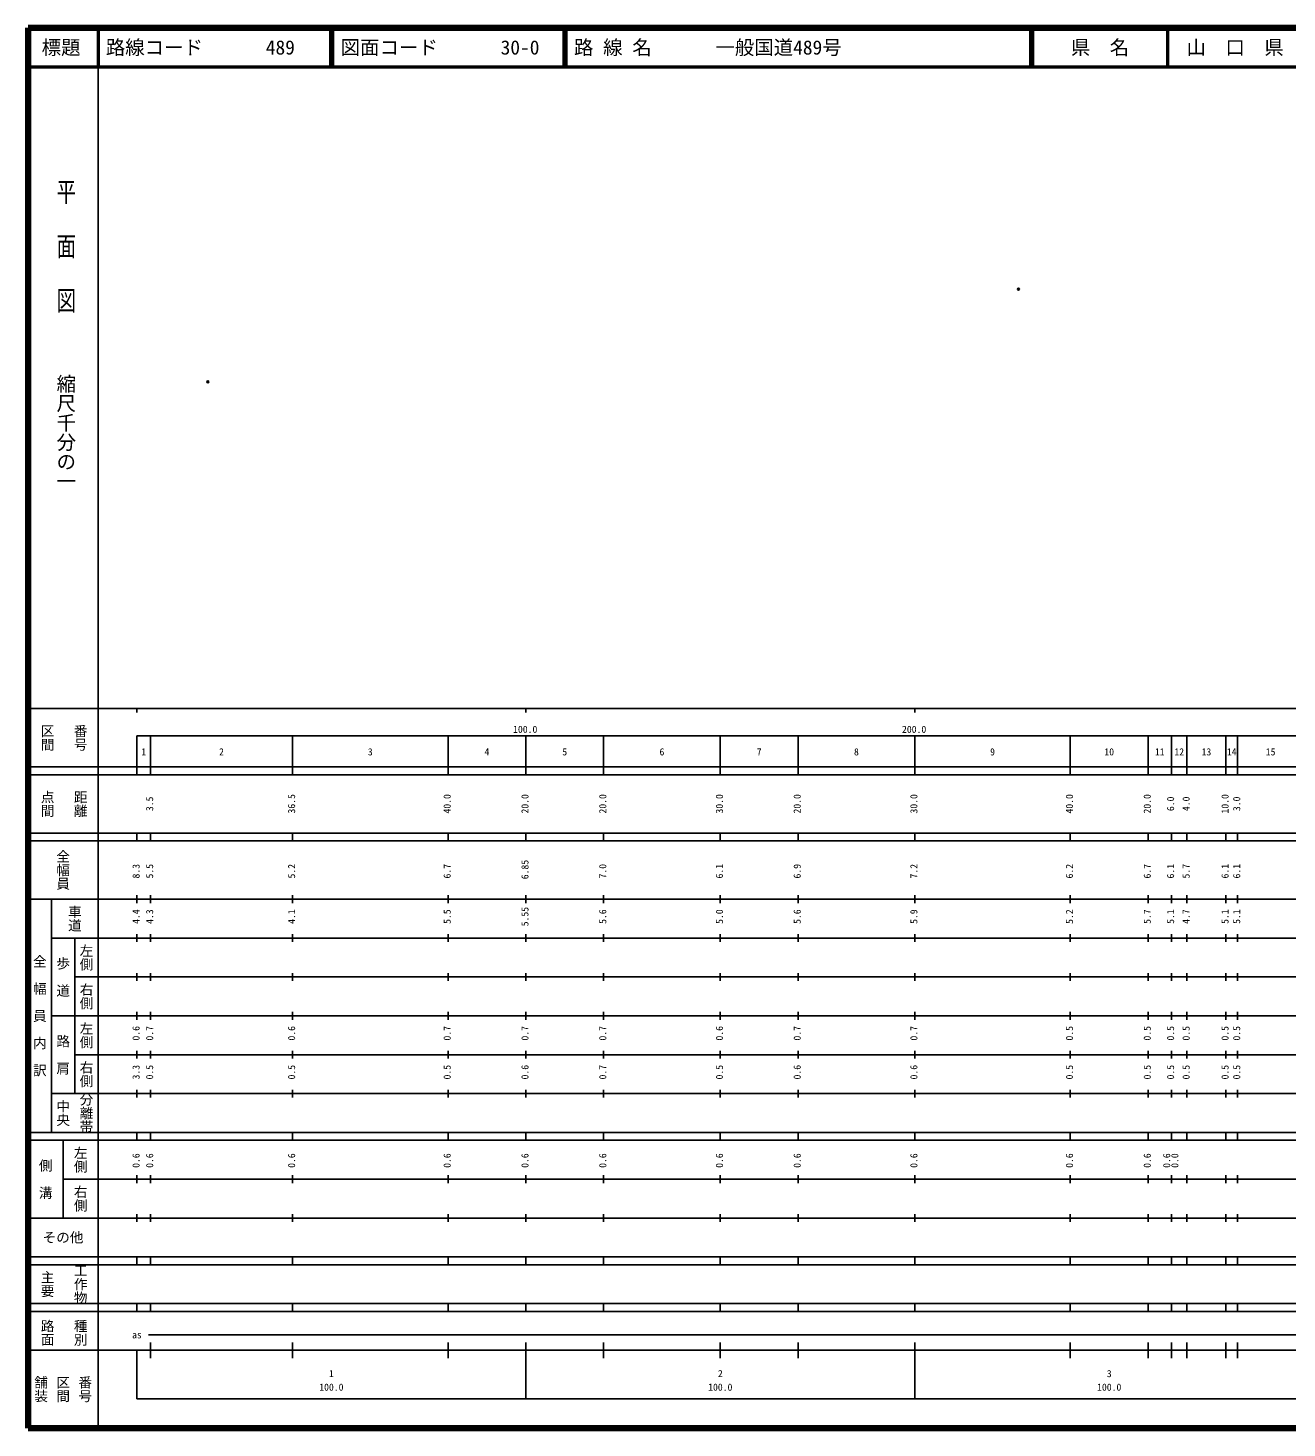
# Model space of a CAD drawing. Units: millimetres on the paper. Extents: x 40 to 680, y 20 to 380.
# Drawn here: x 40 to 363.7, y 20 to 380 of the extents above; entities that cross this region are included whole.
import ezdxf
from ezdxf.enums import TextEntityAlignment as Align

# ---------------------------------------------------------------- set-up
doc = ezdxf.new("R2010")
doc.units = ezdxf.units.MM
doc.header["$PDMODE"] = 32
doc.header["$PDSIZE"] = 0.5
doc.layers.add('M-OTRS', color=6, linetype='Continuous')
doc.layers.add('M-TTL-TXT', color=7, linetype='Continuous')
for name, color, linetype, lineweight in [('M-TTL', 2, 'Continuous', 140), ('M-TTL-BAND', 7, 'Continuous', 25), ('M-TTL-LINE', 7, 'Continuous', 50)]:
    doc.layers.add(name, color=color, linetype=linetype, lineweight=lineweight)
doc.styles.add('@ＭＳ ゴシック', font='')
doc.styles.add('ＭＳ ゴシック', font='')
doc.styles.get('@ＭＳ ゴシック').set_extended_font_data('@MS Gothic')
doc.styles.get('ＭＳ ゴシック').set_extended_font_data('MS Gothic')

msp = doc.modelspace()

# ---------------------------------------------------------------- linework, layer by layer
at = {"layer": 'M-OTRS'}
for p in [(294.655, 312.872), (86.247, 289.017)]:
    msp.add_point(p, dxfattribs=at)
at = {"layer": 'M-TTL'}
for p, q in [((40, 380), (40, 20)), ((680, 380), (40, 380)), ((40, 20), (680, 20))]:
    msp.add_line(p, q, dxfattribs=at)
at = {"layer": 'M-TTL-BAND'}
for p, q in [((58, 370), (58, 20)), ((40, 205), (579, 205)), ((68, 205), (68, 204)), ((168, 205), (168, 204)), ((268, 205), (268, 204)), ((68, 198), (579, 198)), ((68, 198), (68, 188)), ((71.5, 188), (71.5, 198)), ((108, 188), (108, 198)), ((148, 188), (148, 198)), ((168, 188), (168, 198)), ((188, 188), (188, 198)), ((218, 188), (218, 198)), ((238, 188), (238, 198)), ((268, 188), (268, 198)), ((308, 188), (308, 198)), ((328, 188), (328, 198)), ((334, 188), (334, 198)), ((338, 188), (338, 198)), ((348, 188), (348, 198)), ((351, 188), (351, 198)), ((40, 190), (579, 190)), ((40, 188), (579, 188)), ((40, 173), (579, 173)), ((68, 171), (68, 173)), ((71.5, 171), (71.5, 173)), ((108, 171), (108, 173)), ((148, 171), (148, 173)), ((168, 171), (168, 173)), ((188, 171), (188, 173)), ((218, 171), (218, 173)), ((238, 171), (238, 173)), ((268, 171), (268, 173)), ((308, 171), (308, 173)), ((328, 171), (328, 173)), ((334, 171), (334, 173)), ((338, 171), (338, 173)), ((348, 171), (348, 173)), ((351, 171), (351, 173)), ((40, 171), (579, 171)), ((40, 156), (579, 156)), ((46, 96), (46, 156)), ((68, 155), (68, 157)), ((71.5, 155), (71.5, 157)), ((108, 155), (108, 157)), ((148, 155), (148, 157)), ((168, 155), (168, 157)), ((188, 155), (188, 157)), ((218, 155), (218, 157)), ((238, 155), (238, 157)), ((268, 155), (268, 157)), ((308, 155), (308, 157)), ((328, 155), (328, 157)), ((334, 155), (334, 157)), ((338, 155), (338, 157)), ((348, 155), (348, 157)), ((351, 155), (351, 157)), ((46, 146), (579, 146)), ((52, 146), (52, 106)), ((68, 145), (68, 147)), ((71.5, 145), (71.5, 147)), ((108, 145), (108, 147)), ((148, 145), (148, 147)), ((168, 145), (168, 147)), ((188, 145), (188, 147)), ((218, 145), (218, 147)), ((238, 145), (238, 147)), ((268, 145), (268, 147)), ((308, 145), (308, 147)), ((328, 145), (328, 147)), ((334, 145), (334, 147)), ((338, 145), (338, 147)), ((348, 145), (348, 147)), ((351, 145), (351, 147)), ((68, 135), (68, 137)), ((71.5, 135), (71.5, 137)), ((108, 135), (108, 137)), ((148, 135), (148, 137)), ((168, 135), (168, 137)), ((188, 135), (188, 137)), ((218, 135), (218, 137)), ((238, 135), (238, 137)), ((268, 135), (268, 137)), ((308, 135), (308, 137)), ((328, 135), (328, 137)), ((334, 135), (334, 137)), ((338, 135), (338, 137)), ((348, 135), (348, 137)), ((351, 135), (351, 137)), ((52, 136), (579, 136)), ((46, 126), (579, 126)), ((68, 125), (68, 127)), ((71.5, 125), (71.5, 127)), ((108, 125), (108, 127)), ((148, 125), (148, 127)), ((168, 125), (168, 127)), ((188, 125), (188, 127)), ((218, 125), (218, 127)), ((238, 125), (238, 127)), ((268, 125), (268, 127)), ((308, 125), (308, 127)), ((328, 125), (328, 127)), ((334, 125), (334, 127)), ((338, 125), (338, 127)), ((348, 125), (348, 127)), ((351, 125), (351, 127)), ((52, 116), (579, 116)), ((68, 115), (68, 117)), ((71.5, 115), (71.5, 117)), ((108, 115), (108, 117)), ((148, 115), (148, 117)), ((168, 115), (168, 117)), ((188, 115), (188, 117)), ((218, 115), (218, 117)), ((238, 115), (238, 117)), ((268, 115), (268, 117)), ((308, 115), (308, 117)), ((328, 115), (328, 117)), ((334, 115), (334, 117)), ((338, 115), (338, 117)), ((348, 115), (348, 117)), ((351, 115), (351, 117)), ((46, 106), (579, 106)), ((68, 105), (68, 107)), ((71.5, 105), (71.5, 107)), ((108, 105), (108, 107)), ((148, 105), (148, 107)), ((168, 105), (168, 107)), ((188, 105), (188, 107)), ((218, 105), (218, 107)), ((238, 105), (238, 107)), ((268, 105), (268, 107)), ((308, 105), (308, 107)), ((328, 105), (328, 107)), ((334, 105), (334, 107)), ((338, 105), (338, 107)), ((348, 105), (348, 107)), ((351, 105), (351, 107)), ((40, 96), (579, 96)), ((40, 94), (579, 94)), ((49, 94), (49, 74)), ((68, 94), (68, 96)), ((71.5, 94), (71.5, 96)), ((108, 94), (108, 96)), ((148, 94), (148, 96)), ((168, 94), (168, 96)), ((188, 94), (188, 96)), ((218, 94), (218, 96)), ((238, 94), (238, 96)), ((268, 94), (268, 96)), ((308, 94), (308, 96)), ((328, 94), (328, 96)), ((334, 94), (334, 96)), ((338, 94), (338, 96)), ((348, 94), (348, 96)), ((351, 94), (351, 96)), ((49, 84), (579, 84)), ((68, 83), (68, 85)), ((71.5, 83), (71.5, 85)), ((108, 83), (108, 85)), ((148, 83), (148, 85)), ((168, 83), (168, 85)), ((188, 83), (188, 85)), ((218, 83), (218, 85)), ((238, 83), (238, 85)), ((268, 83), (268, 85)), ((308, 83), (308, 85)), ((328, 83), (328, 85)), ((334, 83), (334, 85)), ((338, 83), (338, 85)), ((348, 83), (348, 85)), ((351, 83), (351, 85)), ((40, 74), (579, 74)), ((68, 73), (68, 75)), ((71.5, 73), (71.5, 75)), ((108, 73), (108, 75)), ((148, 73), (148, 75)), ((168, 73), (168, 75)), ((188, 73), (188, 75)), ((218, 73), (218, 75)), ((238, 73), (238, 75)), ((268, 73), (268, 75)), ((308, 73), (308, 75)), ((328, 73), (328, 75)), ((334, 73), (334, 75)), ((338, 73), (338, 75)), ((348, 73), (348, 75)), ((351, 73), (351, 75)), ((40, 64), (579, 64)), ((40, 62), (579, 62)), ((68, 62), (68, 64)), ((71.5, 62), (71.5, 64)), ((108, 62), (108, 64)), ((148, 62), (148, 64)), ((168, 62), (168, 64)), ((188, 62), (188, 64)), ((218, 62), (218, 64)), ((238, 62), (238, 64)), ((268, 62), (268, 64)), ((308, 62), (308, 64)), ((328, 62), (328, 64)), ((334, 62), (334, 64)), ((338, 62), (338, 64)), ((348, 62), (348, 64)), ((351, 62), (351, 64)), ((40, 52), (579, 52)), ((68, 50), (68, 52)), ((71.5, 50), (71.5, 52)), ((108, 50), (108, 52)), ((148, 50), (148, 52)), ((168, 50), (168, 52)), ((188, 50), (188, 52)), ((218, 50), (218, 52)), ((238, 50), (238, 52)), ((268, 50), (268, 52)), ((308, 50), (308, 52)), ((328, 50), (328, 52)), ((334, 50), (334, 52)), ((338, 50), (338, 52)), ((348, 50), (348, 52)), ((351, 50), (351, 52)), ((40, 50), (579, 50)), ((71, 44), (566.5, 44)), ((40, 40), (579, 40)), ((68, 40), (68, 27.5)), ((71.5, 38), (71.5, 42)), ((108, 38), (108, 42)), ((148, 38), (148, 42)), ((168, 27.5), (168, 42)), ((188, 38), (188, 42)), ((218, 38), (218, 42)), ((238, 38), (238, 42)), ((268, 27.5), (268, 42)), ((308, 38), (308, 42)), ((328, 38), (328, 42)), ((334, 38), (334, 42)), ((338, 38), (338, 42)), ((348, 38), (348, 42)), ((351, 38), (351, 42)), ((68, 27.5), (579, 27.5))]:
    msp.add_line(p, q, dxfattribs=at)
at = {"layer": 'M-TTL-LINE'}
for p, q in [((58, 380), (58, 370)), ((117.75, 380), (117.75, 370)), ((118.25, 380), (118.25, 370)), ((177.75, 380), (177.75, 370)), ((178.25, 380), (178.25, 370)), ((297.75, 380), (297.75, 370)), ((298.25, 380), (298.25, 370)), ((333, 380), (333, 370)), ((40, 370), (680, 370))]:
    msp.add_line(p, q, dxfattribs=at)

# ---------------------------------------------------------------- texts
at = {"layer": 'M-TTL-BAND', "style": '@ＭＳ ゴシック', "width": 1.4}
msp.add_text('平  面  図', height=3.666, rotation=270, dxfattribs=at).set_placement((49.777, 306.475), align=Align.MIDDLE_RIGHT)
at = {"layer": 'M-TTL-BAND', "style": '@ＭＳ ゴシック'}
msp.add_text('縮尺千分の一', height=3.666, rotation=270, dxfattribs=at).set_placement((49.777, 261.03), align=Align.MIDDLE_RIGHT)
for s, p in [('区間', (45, 197.5)), ('番号', (53.5, 197.5)), ('点間', (45, 180.5)), ('距離', (53.5, 180.5)), ('全幅員', (49, 163.5)), ('車道', (52, 151)), ('左側', (55, 141)), ('全\u3000幅\u3000員\u3000内\u3000訳', (43, 126)), ('歩\u3000道', (49, 136)), ('右側', (55, 131)), ('左側', (55, 121)), ('路\u3000肩', (49, 116)), ('右側', (55, 111)), ('分離帯', (55, 101)), ('中央', (49, 101)), ('左側', (53.5, 89)), ('側\u3000溝', (44.5, 84)), ('右側', (53.5, 79)), ('工作物', (53.5, 57)), ('主要', (45, 57)), ('路面', (45, 44.5)), ('種別', (53.5, 44.5)), ('舗装', (43.333, 30)), ('区間', (49, 30)), ('番号', (54.667, 30))]:
    msp.add_text(s, height=2.566, rotation=270, dxfattribs=at).set_placement(p, align=Align.MIDDLE_CENTER)
at = {"layer": 'M-TTL-BAND', "style": 'ＭＳ ゴシック'}
for s, p in [('100.0', (167.844, 198.195)), ('200.0', (267.844, 198.195)), ('1', (69.75, 192.405)), ('2', (89.75, 192.405)), ('3', (128, 192.405)), ('4', (158, 192.405)), ('5', (178, 192.405)), ('6', (203, 192.405)), ('7', (228, 192.405)), ('8', (253, 192.405)), ('9', (288, 192.405)), ('10', (318, 192.405)), ('11', (331, 192.405)), ('12', (336, 192.405)), ('13', (343, 192.405)), ('14', (349.5, 192.405)), ('15', (359.5, 192.405)), ('as', (68, 42.5)), ('1', (118, 32.523)), ('2', (218, 32.523)), ('3', (318, 32.523)), ('100.0', (118, 29.033)), ('100.0', (218, 29.033)), ('100.0', (318, 29.033))]:
    msp.add_text(s, height=1.833, dxfattribs=at).set_placement(p, align=Align.BOTTOM_CENTER)
for s, p in [('3.5', (72.732, 180.5)), ('36.5', (109.232, 180.5)), ('40.0', (149.232, 180.5)), ('20.0', (169.232, 180.5)), ('20.0', (189.232, 180.5)), ('30.0', (219.232, 180.5)), ('20.0', (239.232, 180.5)), ('30.0', (269.232, 180.5)), ('40.0', (309.232, 180.5)), ('20.0', (329.232, 180.5)), ('6.0', (335.232, 180.5)), ('4.0', (339.232, 180.5)), ('10.0', (349.232, 180.5)), ('3.0', (352.232, 180.5)), ('6.85', (169.232, 163.606)), ('8.3', (69.232, 163.174)), ('5.5', (72.732, 163.174)), ('5.2', (109.232, 163.174)), ('6.7', (149.232, 163.174)), ('7.0', (189.232, 163.174)), ('6.1', (219.232, 163.174)), ('6.9', (239.232, 163.174)), ('7.2', (269.232, 163.174)), ('6.2', (309.232, 163.174)), ('6.7', (329.232, 163.174)), ('6.1', (335.232, 163.174)), ('5.7', (339.232, 163.174)), ('6.1', (349.232, 163.174)), ('6.1', (352.232, 163.174)), ('4.4', (69.232, 151.5)), ('4.3', (72.732, 151.5)), ('4.1', (109.232, 151.5)), ('5.5', (149.232, 151.5)), ('5.55', (169.232, 151.5)), ('5.6', (189.232, 151.5)), ('5.0', (219.232, 151.5)), ('5.6', (239.232, 151.5)), ('5.9', (269.232, 151.5)), ('5.2', (309.232, 151.5)), ('5.7', (329.232, 151.5)), ('5.1', (335.232, 151.5)), ('4.7', (339.232, 151.5)), ('5.1', (349.232, 151.5)), ('5.1', (352.232, 151.5)), ('0.6', (69.232, 121.5)), ('0.7', (72.732, 121.5)), ('0.6', (109.232, 121.5)), ('0.7', (149.232, 121.5)), ('0.7', (169.232, 121.5)), ('0.7', (189.232, 121.5)), ('0.6', (219.232, 121.5)), ('0.7', (239.232, 121.5)), ('0.7', (269.232, 121.5)), ('0.5', (309.232, 121.5)), ('0.5', (329.232, 121.5)), ('0.5', (335.232, 121.5)), ('0.5', (339.232, 121.5)), ('0.5', (349.232, 121.5)), ('0.5', (352.232, 121.5)), ('3.3', (69.232, 111.5)), ('0.5', (72.732, 111.5)), ('0.5', (109.232, 111.5)), ('0.5', (149.232, 111.5)), ('0.6', (169.232, 111.5)), ('0.7', (189.232, 111.5)), ('0.5', (219.232, 111.5)), ('0.6', (239.232, 111.5)), ('0.6', (269.232, 111.5)), ('0.5', (309.232, 111.5)), ('0.5', (329.232, 111.5)), ('0.5', (335.232, 111.5)), ('0.5', (339.232, 111.5)), ('0.5', (349.232, 111.5)), ('0.5', (352.232, 111.5)), ('0.6', (69.232, 88.764)), ('0.6', (72.732, 88.764)), ('0.6', (109.232, 88.764)), ('0.6', (149.232, 88.764)), ('0.6', (169.232, 88.764)), ('0.6', (189.232, 88.764)), ('0.6', (219.232, 88.764)), ('0.6', (239.232, 88.764)), ('0.6', (269.232, 88.764)), ('0.6', (309.232, 88.764)), ('0.6', (329.232, 88.764)), ('0.6', (334.232, 88.764)), ('0.0', (336.335, 88.764))]:
    msp.add_text(s, height=1.833, rotation=90, dxfattribs=at).set_placement(p, align=Align.BOTTOM_CENTER)
msp.add_text('その他', height=2.566, dxfattribs=at).set_placement((49, 69), align=Align.MIDDLE_CENTER)
at = {"layer": 'M-TTL-TXT', "style": 'ＭＳ ゴシック'}
for s, p in [('標題', (48.5, 375)), ('県\u3000名', (315.625, 375)), ('山\u3000口\u3000県', (350.375, 375))]:
    msp.add_text(s, height=3.666, dxfattribs=at).set_placement(p, align=Align.MIDDLE_CENTER)
for s, p in [('路線コード', (60, 375)), ('489', (101.142, 375)), ('図面コード', (120.38, 375)), ('30-0', (161.521, 375)), ('路 線 名', (180.38, 375)), ('一般国道489号', (216.734, 375))]:
    msp.add_text(s, height=3.666, dxfattribs=at).set_placement(p, align=Align.MIDDLE_LEFT)

doc.saveas('drawing.dxf')
